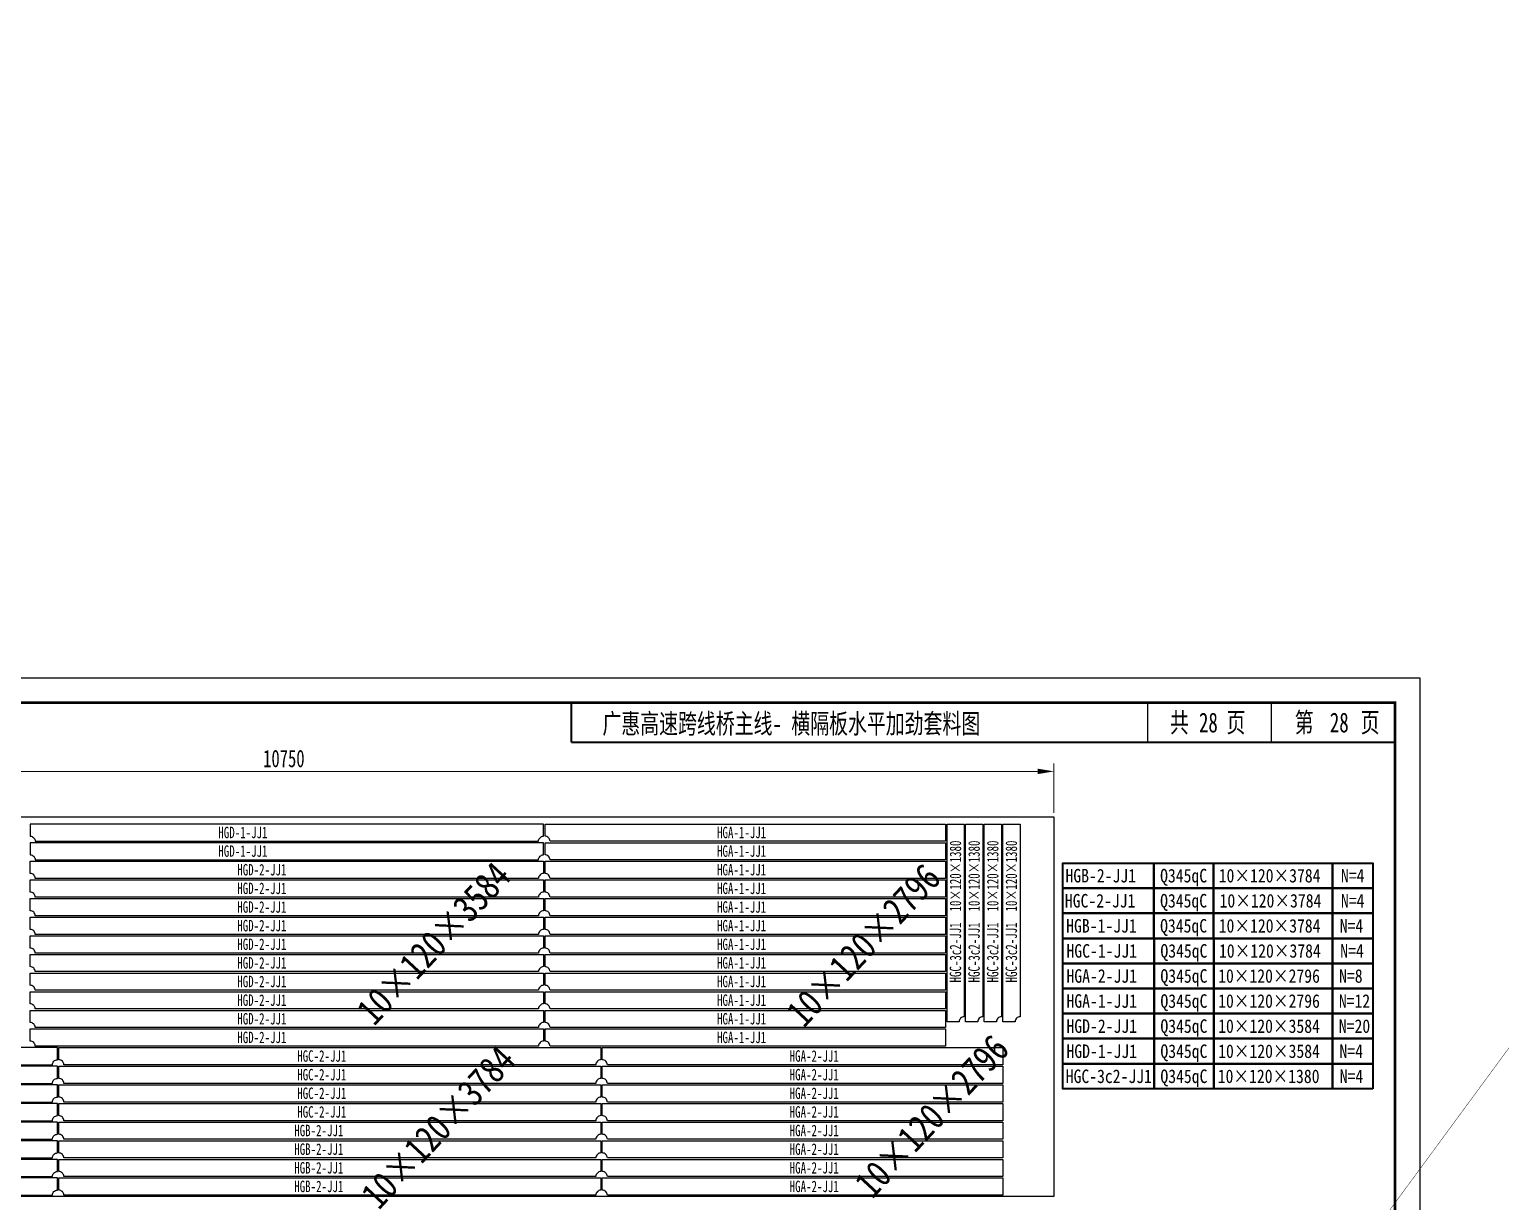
# Model space of a CAD drawing. Extents: x 1629247 to 2251351, y -601856 to -65897.
# Drawn here: x 1905212 to 1915481, y -405136 to -396956 of the extents above; entities that cross this region are included whole.
import ezdxf
from ezdxf.enums import TextEntityAlignment as Align

# ---------------------------------------------------------------- set-up
doc = ezdxf.new("R2010")
doc.units = 0
doc.header["$LTSCALE"] = 2
doc.header["$MEASUREMENT"] = 0
doc.header["$PDMODE"] = 35
doc.header["$PDSIZE"] = 50
doc.layers.get('0').update_dxf_attribs({"linetype": 'CONTINUOUS'})
doc.layers.get('Defpoints').update_dxf_attribs({"linetype": 'CONTINUOUS'})
doc.layers.add('1图框轮廓', color=7, linetype='CONTINUOUS', lineweight=35)
doc.layers.add('A3', color=7, linetype='CONTINUOUS')
doc.styles.add('仿宋', font='仿宋_GB2312_1.ttf', dxfattribs={"width": 0.7})
doc.dimstyles.new('标准标注样式-45', dxfattribs={"dimscale": 45, "dimtxt": 2.7, "dimasz": 2.5, "dimexe": 1.25, "dimexo": 0.625, "dimtad": 1, "dimdec": 0, "dimdsep": 46, "dimtxsty": '仿宋', "dimcen": 2.5, "dimclrd": 3, "dimclre": 3, "dimclrt": 4, "dimazin": 0, "dimtfac": 1, "dimtdec": 0, "dimtmove": 0, "dimatfit": 3, "dimfxl": 1.25, "dimlwd": 13, "dimlwe": 13, "dimarcsym": 0})

# ---------------------------------------------------------------- blocks, each defined once
blk = doc.blocks.new('tukuangA4-')
at = {"layer": 'A3'}
for p, q in [((12951, 10051), (12951, 10327)), ((13814, 10051), (13814, 10327))]:
    blk.add_line(p, q, dxfattribs=at)
blk.add_lwpolyline([(14850, 10500), (14850, 0), (0, 0), (0, 10500)], close=True, dxfattribs=at)
for points, const_width in [([(882, 10327), (14677, 10327), (14677, 173), (882, 173), (882, 10327)], 17.3), ([(8927, 10051), (8927, 10327)], 13.8), ([(8927, 10051), (14677, 10051)], 13.8)]:
    blk.add_lwpolyline(points, dxfattribs=dict(at, const_width=const_width))
at = {"layer": 'A3', "color": 7, "linetype": 'Continuous', "style": '仿宋', "width": 0.7}
for s, p in [('共    页', (13106, 10120)), ('第     页', (13977, 10120))]:
    blk.add_text(s, height=138.1, dxfattribs=at).set_placement(p)
blk = doc.blocks.new('*D222')
at = {"color": 3, "lineweight": 13, "ltscale": 3}
for p, q in [((1901613, -402424), (1901613, -402078)), ((1912363, -402424), (1912363, -402078))]:
    blk.add_line(p, q, dxfattribs=at)
at = {"color": 3, "linetype": 'ByBlock', "lineweight": 13, "ltscale": 3}
blk.add_line((1901725, -402134), (1912250, -402134), dxfattribs=at)
at = {"color": 3, "ltscale": 3}
for points in [[(1901725, -402115), (1901725, -402153), (1901613, -402134)], [(1912250, -402115), (1912250, -402153), (1912363, -402134)]]:
    blk.add_solid(points, dxfattribs=at)
at = {"layer": 'Defpoints', "color": 0, "ltscale": 3}
for p in [(1912363, -402134), (1901613, -402452), (1912363, -402452)]:
    blk.add_point(p, dxfattribs=at)
at = {"color": 4, "ltscale": 3, "insert": (1906988, -402045), "char_height": 121.5, "attachment_point": 5, "style": '仿宋'}
blk.add_mtext('10750', dxfattribs=at)

msp = doc.modelspace()

# ---------------------------------------------------------------- linework, layer by layer
at = {"color": 8, "ltscale": 3, "const_width": 3}
msp.add_lwpolyline([(1907608.1, -366288.8), (1975235.2, -322884.8), (1884585.6, -446157.3)], dxfattribs=at)
at = {"color": 8, "ltscale": 3}
msp.add_lwpolyline([(1901612.9, -405101.6), (1901612.9, -402451.6), (1912362.9, -402451.6), (1912362.9, -405101.6)], close=True, dxfattribs=at)
at = {"color": 1, "ltscale": 3}
for points in [[(1905251.9, -402621.6), (1908765.9, -402621.6, -0.4142136), (1908800.9, -402586.6), (1908800.9, -402501.6), (1905216.9, -402501.6), (1905216.9, -402586.6, -0.4142136)], [(1908810.9, -402501.6), (1911606.9, -402501.6), (1911606.9, -402621.6), (1908845.9, -402621.6, 0.4142136), (1908810.9, -402586.6)], [(1911616.9, -403881.5), (1911616.9, -402501.6), (1911736.9, -402501.6), (1911736.9, -403846.5, 0.4142136), (1911701.9, -403881.5)], [(1911746.9, -403881.5), (1911746.9, -402501.6), (1911866.9, -402501.6), (1911866.9, -403846.5, 0.4142136), (1911831.9, -403881.5)], [(1911876.9, -403881.5), (1911876.9, -402501.6), (1911996.9, -402501.6), (1911996.9, -403846.5, 0.4142136), (1911961.9, -403881.5)], [(1912006.9, -403881.5), (1912006.9, -402501.6), (1912126.9, -402501.6), (1912126.9, -403846.5, 0.4142136), (1912091.9, -403881.5)], [(1905251.9, -402751.6), (1908765.9, -402751.6, -0.4142136), (1908800.9, -402716.6), (1908800.9, -402631.6), (1905216.9, -402631.6), (1905216.9, -402716.6, -0.4142136)], [(1908810.9, -402631.6), (1911606.9, -402631.6), (1911606.9, -402751.6), (1908845.9, -402751.6, 0.4142136), (1908810.9, -402716.6)], [(1908765.9, -402881.6), (1905251.9, -402881.6, 0.4142136), (1905216.9, -402846.6), (1905216.9, -402761.6), (1908800.9, -402761.6), (1908800.9, -402846.6, 0.4142136)], [(1908810.9, -402761.6), (1911606.9, -402761.6), (1911606.9, -402881.6), (1908845.9, -402881.6, 0.4142136), (1908810.9, -402846.6)], [(1908765.9, -403011.6), (1905251.9, -403011.6, 0.4142136), (1905216.9, -402976.6), (1905216.9, -402891.6), (1908800.9, -402891.6), (1908800.9, -402976.6, 0.4142136)], [(1908810.9, -402891.6), (1911606.9, -402891.6), (1911606.9, -403011.6), (1908845.9, -403011.6, 0.4142136), (1908810.9, -402976.6)], [(1908765.9, -403141.6), (1905251.9, -403141.6, 0.4142136), (1905216.9, -403106.6), (1905216.9, -403021.6), (1908800.9, -403021.6), (1908800.9, -403106.6, 0.4142136)], [(1908810.9, -403021.6), (1911606.9, -403021.6), (1911606.9, -403141.6), (1908845.9, -403141.6, 0.4142136), (1908810.9, -403106.6)], [(1908765.9, -403271.6), (1905251.9, -403271.6, 0.4142136), (1905216.9, -403236.6), (1905216.9, -403151.6), (1908800.9, -403151.6), (1908800.9, -403236.6, 0.4142136)], [(1908810.9, -403151.6), (1911606.9, -403151.6), (1911606.9, -403271.6), (1908845.9, -403271.6, 0.4142136), (1908810.9, -403236.6)], [(1908765.9, -403401.6), (1905251.9, -403401.6, 0.4142136), (1905216.9, -403366.6), (1905216.9, -403281.6), (1908800.9, -403281.6), (1908800.9, -403366.6, 0.4142136)], [(1908810.9, -403281.6), (1911606.9, -403281.6), (1911606.9, -403401.6), (1908845.9, -403401.6, 0.4142136), (1908810.9, -403366.6)], [(1908765.9, -403531.6), (1905251.9, -403531.6, 0.4142136), (1905216.9, -403496.6), (1905216.9, -403411.6), (1908800.9, -403411.6), (1908800.9, -403496.6, 0.4142136)], [(1908810.9, -403411.6), (1911606.9, -403411.6), (1911606.9, -403531.6), (1908845.9, -403531.6, 0.4142136), (1908810.9, -403496.6)], [(1908765.9, -403661.6), (1905251.9, -403661.6, 0.4142136), (1905216.9, -403626.6), (1905216.9, -403541.6), (1908800.9, -403541.6), (1908800.9, -403626.6, 0.4142136)], [(1908810.9, -403541.6), (1911606.9, -403541.6), (1911606.9, -403661.6), (1908845.9, -403661.6, 0.4142136), (1908810.9, -403626.6)], [(1908765.9, -403791.6), (1905251.9, -403791.6, 0.4142136), (1905216.9, -403756.6), (1905216.9, -403671.6), (1908800.9, -403671.6), (1908800.9, -403756.6, 0.4142136)], [(1908810.9, -403671.6), (1911606.9, -403671.6), (1911606.9, -403791.6), (1908845.9, -403791.6, 0.4142136), (1908810.9, -403756.6)], [(1908765.9, -403921.6), (1905251.9, -403921.6, 0.4142136), (1905216.9, -403886.6), (1905216.9, -403801.6), (1908800.9, -403801.6), (1908800.9, -403886.6, 0.4142136)], [(1908810.9, -403801.6), (1911606.9, -403801.6), (1911606.9, -403921.6), (1908845.9, -403921.6, 0.4142136), (1908810.9, -403886.6)], [(1908765.9, -404051.6), (1905251.9, -404051.6, 0.4142136), (1905216.9, -404016.6), (1905216.9, -403931.6), (1908800.9, -403931.6), (1908800.9, -404016.6, 0.4142136)], [(1908810.9, -403931.6), (1911606.9, -403931.6), (1911606.9, -404051.6), (1908845.9, -404051.6, 0.4142136), (1908810.9, -404016.6)], [(1901657.9, -404181.6), (1905371.9, -404181.6, -0.4142136), (1905406.9, -404146.6), (1905406.9, -404061.6), (1901622.9, -404061.6), (1901622.9, -404146.6, -0.4142136)], [(1909165.9, -404181.6), (1905451.9, -404181.6, 0.4142136), (1905416.9, -404146.6), (1905416.9, -404061.6), (1909200.9, -404061.6), (1909200.9, -404146.6, 0.4142136)], [(1909210.9, -404061.6), (1912006.9, -404061.6), (1912006.9, -404181.6), (1909245.9, -404181.6, 0.4142136), (1909210.9, -404146.6)], [(1901657.9, -404311.6), (1905371.9, -404311.6, -0.4142136), (1905406.9, -404276.6), (1905406.9, -404191.6), (1901622.9, -404191.6), (1901622.9, -404276.6, -0.4142136)], [(1909165.9, -404311.6), (1905451.9, -404311.6, 0.4142136), (1905416.9, -404276.6), (1905416.9, -404191.6), (1909200.9, -404191.6), (1909200.9, -404276.6, 0.4142136)], [(1909210.9, -404191.6), (1912006.9, -404191.6), (1912006.9, -404311.6), (1909245.9, -404311.6, 0.4142136), (1909210.9, -404276.6)], [(1901657.9, -404441.6), (1905371.9, -404441.6, -0.4142136), (1905406.9, -404406.6), (1905406.9, -404321.6), (1901622.9, -404321.6), (1901622.9, -404406.6, -0.4142136)], [(1909165.9, -404441.6), (1905451.9, -404441.6, 0.4142136), (1905416.9, -404406.6), (1905416.9, -404321.6), (1909200.9, -404321.6), (1909200.9, -404406.6, 0.4142136)], [(1909210.9, -404321.6), (1912006.9, -404321.6), (1912006.9, -404441.6), (1909245.9, -404441.6, 0.4142136), (1909210.9, -404406.6)], [(1901657.9, -404571.6), (1905371.9, -404571.6, -0.4142136), (1905406.9, -404536.6), (1905406.9, -404451.6), (1901622.9, -404451.6), (1901622.9, -404536.6, -0.4142136)], [(1909165.9, -404571.6), (1905451.9, -404571.6, 0.4142136), (1905416.9, -404536.6), (1905416.9, -404451.6), (1909200.9, -404451.6), (1909200.9, -404536.6, 0.4142136)], [(1909210.9, -404451.6), (1912006.9, -404451.6), (1912006.9, -404571.6), (1909245.9, -404571.6, 0.4142136), (1909210.9, -404536.6)], [(1901657.9, -404701.6), (1905371.9, -404701.6, -0.4142136), (1905406.9, -404666.6), (1905406.9, -404581.6), (1901622.9, -404581.6), (1901622.9, -404666.6, -0.4142136)], [(1909165.9, -404701.6), (1905451.9, -404701.6, 0.4142136), (1905416.9, -404666.6), (1905416.9, -404581.6), (1909200.9, -404581.6), (1909200.9, -404666.6, 0.4142136)], [(1909210.9, -404581.6), (1912006.9, -404581.6), (1912006.9, -404701.6), (1909245.9, -404701.6, 0.4142136), (1909210.9, -404666.6)], [(1901657.9, -404831.6), (1905371.9, -404831.6, -0.4142136), (1905406.9, -404796.6), (1905406.9, -404711.6), (1901622.9, -404711.6), (1901622.9, -404796.6, -0.4142136)], [(1909165.9, -404831.6), (1905451.9, -404831.6, 0.4142136), (1905416.9, -404796.6), (1905416.9, -404711.6), (1909200.9, -404711.6), (1909200.9, -404796.6, 0.4142136)], [(1909210.9, -404711.6), (1912006.9, -404711.6), (1912006.9, -404831.6), (1909245.9, -404831.6, 0.4142136), (1909210.9, -404796.6)], [(1901657.9, -404961.6), (1905371.9, -404961.6, -0.4142136), (1905406.9, -404926.6), (1905406.9, -404841.6), (1901622.9, -404841.6), (1901622.9, -404926.6, -0.4142136)], [(1909165.9, -404961.6), (1905451.9, -404961.6, 0.4142136), (1905416.9, -404926.6), (1905416.9, -404841.6), (1909200.9, -404841.6), (1909200.9, -404926.6, 0.4142136)], [(1909210.9, -404841.6), (1912006.9, -404841.6), (1912006.9, -404961.6), (1909245.9, -404961.6, 0.4142136), (1909210.9, -404926.6)], [(1901657.9, -405091.6), (1905371.9, -405091.6, -0.4142136), (1905406.9, -405056.6), (1905406.9, -404971.6), (1901622.9, -404971.6), (1901622.9, -405056.6, -0.4142136)], [(1909165.9, -405091.6), (1905451.9, -405091.6, 0.4142136), (1905416.9, -405056.6), (1905416.9, -404971.6), (1909200.9, -404971.6), (1909200.9, -405056.6, 0.4142136)], [(1909210.9, -404971.6), (1912006.9, -404971.6), (1912006.9, -405091.6), (1909245.9, -405091.6, 0.4142136), (1909210.9, -405056.6)]]:
    msp.add_lwpolyline(points, format="xyb", close=True, dxfattribs=at)
at = {"layer": '1图框轮廓', "color": 30, "ltscale": 3}
for points in [[(1914588.7, -402949.2), (1912424.9, -402949.2), (1912424.9, -402774.2), (1914588.7, -402774.2)], [(1913060.5, -402949.2), (1913060.5, -402949.2), (1913060.5, -402774.2), (1913060.5, -402774.2)], [(1913476.5, -402949.2), (1913476.5, -402949.2), (1913476.5, -402774.2), (1913476.5, -402774.2)], [(1914308.7, -402949.2), (1914308.7, -402949.2), (1914308.7, -402774.2), (1914308.7, -402774.2)], [(1914588.7, -403124.2), (1912424.9, -403124.2), (1912424.9, -402949.2), (1914588.7, -402949.2)], [(1913060.5, -403124.2), (1913060.5, -403124.2), (1913060.5, -402949.2), (1913060.5, -402949.2)], [(1913476.5, -403124.2), (1913476.5, -403124.2), (1913476.5, -402949.2), (1913476.5, -402949.2)], [(1914308.7, -403124.2), (1914308.7, -403124.2), (1914308.7, -402949.2), (1914308.7, -402949.2)], [(1914588.7, -403299.2), (1912424.9, -403299.2), (1912424.9, -403124.2), (1914588.7, -403124.2)], [(1913060.5, -403299.2), (1913060.5, -403299.2), (1913060.5, -403124.2), (1913060.5, -403124.2)], [(1913476.5, -403299.2), (1913476.5, -403299.2), (1913476.5, -403124.2), (1913476.5, -403124.2)], [(1914308.7, -403299.2), (1914308.7, -403299.2), (1914308.7, -403124.2), (1914308.7, -403124.2)], [(1914588.7, -403474.2), (1912424.9, -403474.2), (1912424.9, -403299.2), (1914588.7, -403299.2)], [(1913062.6, -403474.2), (1913062.6, -403474.2), (1913062.6, -403299.2), (1913062.6, -403299.2)], [(1913478.6, -403474.2), (1913478.6, -403474.2), (1913478.6, -403299.2), (1913478.6, -403299.2)], [(1914308.7, -403474.2), (1914308.7, -403474.2), (1914308.7, -403299.2), (1914308.7, -403299.2)], [(1914588.7, -403649.2), (1912424.9, -403649.2), (1912424.9, -403474.2), (1914588.7, -403474.2)], [(1913062.6, -403649.2), (1913062.6, -403649.2), (1913062.6, -403474.2), (1913062.6, -403474.2)], [(1913478.6, -403649.2), (1913478.6, -403649.2), (1913478.6, -403474.2), (1913478.6, -403474.2)], [(1914308.7, -403649.2), (1914308.7, -403649.2), (1914308.7, -403474.2), (1914308.7, -403474.2)], [(1914588.7, -403824.2), (1912424.9, -403824.2), (1912424.9, -403649.2), (1914588.7, -403649.2)], [(1913062.6, -403824.2), (1913062.6, -403824.2), (1913062.6, -403649.2), (1913062.6, -403649.2)], [(1913478.6, -403824.2), (1913478.6, -403824.2), (1913478.6, -403649.2), (1913478.6, -403649.2)], [(1914308.7, -403824.2), (1914308.7, -403824.2), (1914308.7, -403649.2), (1914308.7, -403649.2)], [(1914588.7, -403999.2), (1912424.9, -403999.2), (1912424.9, -403824.2), (1914588.7, -403824.2)], [(1913062.6, -403999.2), (1913062.6, -403999.2), (1913062.6, -403824.2), (1913062.6, -403824.2)], [(1913478.6, -403999.2), (1913478.6, -403999.2), (1913478.6, -403824.2), (1913478.6, -403824.2)], [(1914308.7, -403999.2), (1914308.7, -403999.2), (1914308.7, -403824.2), (1914308.7, -403824.2)], [(1914588.7, -404174.2), (1912424.9, -404174.2), (1912424.9, -403999.2), (1914588.7, -403999.2)], [(1913062.6, -404174.2), (1913062.6, -404174.2), (1913062.6, -403999.2), (1913062.6, -403999.2)], [(1913478.6, -404174.2), (1913478.6, -404174.2), (1913478.6, -403999.2), (1913478.6, -403999.2)], [(1914308.7, -404174.2), (1914308.7, -404174.2), (1914308.7, -403999.2), (1914308.7, -403999.2)], [(1914588.7, -404349.2), (1912424.9, -404349.2), (1912424.9, -404174.2), (1914588.7, -404174.2)], [(1913062.6, -404349.2), (1913062.6, -404349.2), (1913062.6, -404174.2), (1913062.6, -404174.2)], [(1913478.6, -404349.2), (1913478.6, -404349.2), (1913478.6, -404174.2), (1913478.6, -404174.2)], [(1914308.7, -404349.2), (1914308.7, -404349.2), (1914308.7, -404174.2), (1914308.7, -404174.2)]]:
    msp.add_lwpolyline(points, close=True, dxfattribs=at)

# ---------------------------------------------------------------- block references
at = {"color": 8}
msp.add_blockref('tukuangA4-', (1900067, -411981.5), dxfattribs=at)

# ---------------------------------------------------------------- texts
at = {"color": 7, "style": '仿宋', "width": 0.85}
for s, p in [('10×120×3584', (1908032.7, -403333.1)), ('10×120×2796', (1911032.3, -403346.1)), ('10×120×2796', (1911509.4, -404539.2)), ('10×120×3784', (1908065.1, -404616.6))]:
    msp.add_text(s, height=189, rotation=47.05345, dxfattribs=at).set_placement(p, align=Align.MIDDLE_CENTER)
for s, p in [('HGB-2-JJ1', (1912690.1, -402861.7)), ('Q345qC', (1913268.5, -402861.7)), ('10×120×3784', (1913868.8, -402861.7)), ('N=4', (1914448.7, -402861.7)), ('HGC-2-JJ1', (1912685.8, -403036.7)), ('Q345qC', (1913268.5, -403036.7)), ('10×120×3784', (1913874.9, -403036.7)), ('N=4', (1914448.7, -403036.7)), ('HGB-1-JJ1', (1912695, -403211.7)), ('Q345qC', (1913268.5, -403211.7)), ('10×120×3784', (1913868.8, -403211.7)), ('N=4', (1914440.4, -403211.7)), ('HGC-1-JJ1', (1912697, -403386.7)), ('Q345qC', (1913270.6, -403386.7)), ('10×120×3784', (1913870.9, -403386.7)), ('N=4', (1914444, -403386.7)), ('HGA-2-JJ1', (1912697, -403561.7)), ('Q345qC', (1913270.6, -403561.7)), ('10×120×2796', (1913864.8, -403561.7)), ('N=8', (1914436.1, -403561.7)), ('HGA-1-JJ1', (1912697, -403736.7)), ('Q345qC', (1913270.6, -403736.7)), ('10×120×2796', (1913864.8, -403736.7)), ('N=12', (1914461.5, -403736.7)), ('HGD-2-JJ1', (1912697, -403911.7)), ('Q345qC', (1913270.6, -403911.7)), ('10×120×3584', (1913864.8, -403911.7)), ('N=20', (1914461.4, -403911.7)), ('HGD-1-JJ1', (1912697, -404086.7)), ('Q345qC', (1913270.6, -404086.7)), ('10×120×3584', (1913864.8, -404086.7)), ('N=4', (1914438.8, -404086.7)), ('HGC-3c2-JJ1', (1912746.4, -404261.7)), ('Q345qC', (1913270.6, -404261.7)), ('10×120×1380', (1913862, -404261.7)), ('N=4 ', (1914467.6, -404261.7))]:
    msp.add_text(s, height=94.5, dxfattribs=at).set_placement(p, align=Align.MIDDLE_CENTER)
at = {"layer": 'A3', "color": 6, "linetype": 'Continuous', "style": '仿宋', "width": 0.7}
msp.add_text('广惠高速跨线桥主线- 横隔板水平加劲套料图', height=138.095, dxfattribs=at).set_placement((1909211.9, -401869.6))
at = {"layer": 'A3', "color": 1, "linetype": 'Continuous', "style": '仿宋', "width": 0.7}
for p in [(1913375.8, -401861.9), (1914289.2, -401861.9)]:
    msp.add_text('28', height=138.1, dxfattribs=at).set_placement(p)
at = {"layer": 'A3', "color": 6, "linetype": 'Continuous', "style": '仿宋', "width": 0.7}
for s, p in [('HGD-1-JJ1', (1906702, -402600.3)), ('HGA-1-JJ1', (1910183.2, -402600.3)), ('HGD-1-JJ1', (1906702, -402730.3)), ('HGA-1-JJ1', (1910183.2, -402730.3)), ('HGD-2-JJ1', (1906834.1, -402860.3)), ('HGA-1-JJ1', (1910183.2, -402860.3)), ('HGD-2-JJ1', (1906834.1, -402990.3)), ('HGA-1-JJ1', (1910183.2, -402990.3)), ('HGD-2-JJ1', (1906834.1, -403120.3)), ('HGA-1-JJ1', (1910183.2, -403120.3)), ('HGD-2-JJ1', (1906834.1, -403250.3)), ('HGA-1-JJ1', (1910183.2, -403250.3)), ('HGD-2-JJ1', (1906834.1, -403380.3)), ('HGA-1-JJ1', (1910183.2, -403380.3)), ('HGD-2-JJ1', (1906834.1, -403510.3)), ('HGA-1-JJ1', (1910183.2, -403510.3)), ('HGD-2-JJ1', (1906834.1, -403640.3)), ('HGA-1-JJ1', (1910183.2, -403640.3)), ('HGD-2-JJ1', (1906834.1, -403770.3)), ('HGA-1-JJ1', (1910183.2, -403770.3)), ('HGD-2-JJ1', (1906834.1, -403900.3)), ('HGA-1-JJ1', (1910183.2, -403900.3)), ('HGD-2-JJ1', (1906834.1, -404030.3)), ('HGA-1-JJ1', (1910183.2, -404030.3)), ('HGC-2-JJ1', (1907252.6, -404160.3)), ('HGA-2-JJ1', (1910690.2, -404160.3)), ('HGC-2-JJ1', (1907252.6, -404290.3)), ('HGA-2-JJ1', (1910690.2, -404290.3)), ('HGC-2-JJ1', (1907252.6, -404420.3)), ('HGA-2-JJ1', (1910690.2, -404420.3)), ('HGC-2-JJ1', (1907252.6, -404550.3)), ('HGA-2-JJ1', (1910690.2, -404550.3)), ('HGB-2-JJ1', (1907231.8, -404680.3)), ('HGA-2-JJ1', (1910690.2, -404680.3)), ('HGB-2-JJ1', (1907231.8, -404810.3)), ('HGA-2-JJ1', (1910690.2, -404810.3)), ('HGB-2-JJ1', (1907231.8, -404940.3)), ('HGA-2-JJ1', (1910690.2, -404940.3)), ('HGB-2-JJ1', (1907231.8, -405070.3)), ('HGA-2-JJ1', (1910690.2, -405070.3))]:
    msp.add_text(s, height=80, dxfattribs=at).set_placement(p, align=Align.CENTER)
for p in [(1911715.6, -403112), (1911845.6, -403112), (1911975.6, -403112), (1912105.6, -403112)]:
    msp.add_text('HGC-3c2-JJ1  10×120×1380', height=80, rotation=90, dxfattribs=at).set_placement(p, align=Align.CENTER)

# ---------------------------------------------------------------- dimensions: what is measured, and where the dimension line sits
at = {"color": 8, "ltscale": 3}
dim = msp.add_linear_dim(base=(1912362.9, -402134.1), p1=(1901612.9, -402451.6), p2=(1912362.9, -402451.6), dimstyle='标准标注样式-45', dxfattribs=at)
dim.commit()
dim.dimension.update_dxf_attribs({"geometry": '*D222', "text_midpoint": (1906987.9, -402045.2)})

doc.saveas('drawing.dxf')
